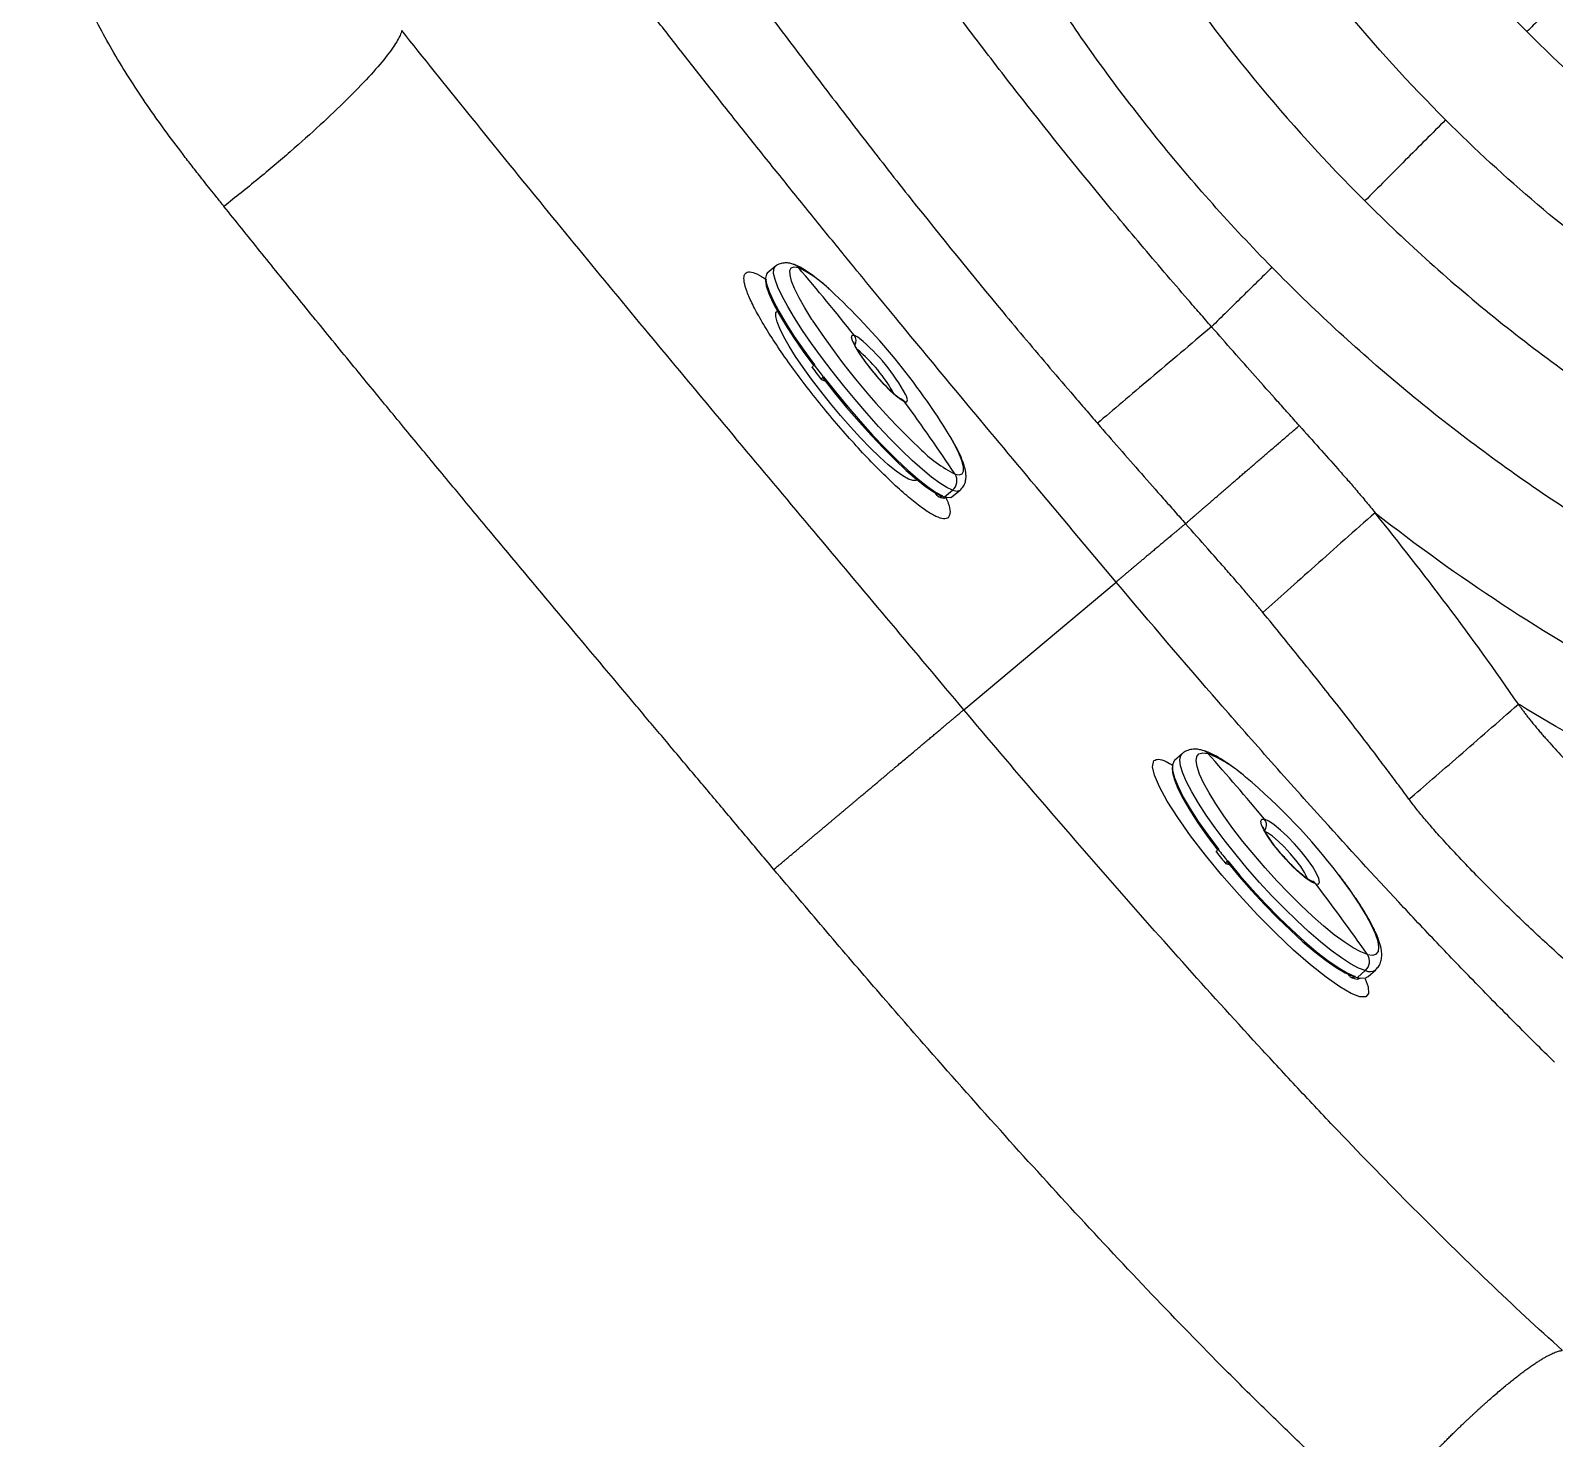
# Model space of a CAD drawing. Extents: x -50 to 28, y -10 to 124.
# Drawn here: x -27.34 to -17.74, y 25.78 to 34.64 of the extents above; entities that cross this region are included whole.
import ezdxf

# ---------------------------------------------------------------- set-up
doc = ezdxf.new("R2010")
doc.units = 0
doc.header["$MEASUREMENT"] = 0
doc.layers.add('GEOMETRY', color=2, linetype='Continuous', lineweight=25)

# ---------------------------------------------------------------- blocks, each defined once
blk = doc.blocks.new('2026 EXCURSION-ENTICE')
at = {"layer": 'GEOMETRY'}
for p, q in [((-11.1656, -45.7726), (-11.2153, -45.8137)), ((-11.1521, -46.0527), (-11.154, -46.0543)), ((-10.9188, -46.3913), (-10.9203, -46.3925)), ((-10.8511, -46.4934), (-10.874, -46.4856)), ((-10.8637, -46.4751), (-10.8643, -46.4749)), ((-10.8627, -46.4684), (-10.8612, -46.4672)), ((-10.2757, -47.1161), (-10.2736, -47.1143)), ((-10.1465, -47.2139), (-10.1587, -47.1979)), ((-10.1132, -47.216), (-10.1147, -47.2173)), ((-10.1001, -47.223), (-10.0489, -47.1807)), ((-10.0507, -47.2211), (-10.001, -47.18)), ((-10.087, -47.2268), (-10.0855, -47.2255)), ((-9.9778, -48.5631), (-9.0195, -47.759)), ((-8.603, -48.8399), (-8.6508, -48.8827)), ((-8.3749, -49.4402), (-8.3764, -49.4415)), ((-8.3175, -49.5222), (-8.3182, -49.522)), ((-8.3177, -49.5153), (-8.3163, -49.514)), ((-8.3058, -49.539), (-8.3271, -49.533)), ((-7.7869, -49.6422), (-7.7866, -49.6422)), ((-7.5471, -50.2415), (-7.5572, -50.2288)), ((-7.5143, -50.2424), (-7.5158, -50.2437)), ((-7.4985, -50.2494), (-7.4494, -50.2053)), ((-7.4829, -50.253), (-7.4815, -50.2517)), ((-7.4317, -50.2432), (-7.384, -50.2004))]:
    blk.add_line(p, q, dxfattribs=at)
at = {"layer": 'GEOMETRY', "flags": 128}
for points in [[(-10.0489, -47.1807), (-10.0853, -47.1641), (-10.1297, -47.1366), (-10.1811, -47.0987), (-10.239, -47.051), (-10.3022, -46.9942), (-10.3699, -46.9293), (-10.441, -46.8572), (-10.5143, -46.7791), (-10.5886, -46.6963), (-10.6629, -46.61), (-10.736, -46.5215), (-10.8066, -46.4324), (-10.8737, -46.3439), (-10.9363, -46.2575), (-10.9933, -46.1746), (-11.0438, -46.0965), (-11.087, -46.0243), (-11.1223, -45.9593), (-11.1491, -45.9024), (-11.167, -45.8545), (-11.1756, -45.8165), (-11.175, -45.7889), (-11.1657, -45.7727)], [(-10.9321, -46.1093), (-10.9348, -46.1052), (-10.9789, -46.0336), (-11.0153, -45.9688), (-11.0433, -45.9119), (-11.0625, -45.8639), (-11.0725, -45.8255), (-11.0732, -45.7975), (-11.0645, -45.7802), (-11.0466, -45.7741), (-11.0198, -45.7792)], [(-11.2262, -45.8455), (-11.2273, -45.8589), (-11.2218, -45.8948), (-11.206, -45.9417), (-11.1803, -45.999), (-11.145, -46.0654), (-11.1009, -46.14), (-11.0486, -46.2213), (-10.9891, -46.308), (-10.9235, -46.3984)], [(-11.2153, -45.8137), (-11.2213, -45.821), (-11.2262, -45.8454), (-11.2206, -45.8817), (-11.2047, -45.9292), (-11.1787, -45.9871), (-11.143, -46.0543), (-11.0983, -46.1298), (-11.0454, -46.2121), (-10.9852, -46.2997), (-10.9188, -46.3913)], [(-10.2761, -47.1164), (-10.2799, -47.1188), (-10.299, -47.1203), (-10.3266, -47.111), (-10.3621, -47.0909), (-10.4048, -47.0606), (-10.4538, -47.0206), (-10.5082, -46.9717), (-10.5667, -46.915), (-10.6283, -46.8515), (-10.6917, -46.7827), (-10.7555, -46.7098), (-10.8185, -46.6344), (-10.8794, -46.5581), (-10.937, -46.4822), (-10.99, -46.4085), (-11.0375, -46.3384), (-11.0784, -46.2733), (-11.1119, -46.2146), (-11.1374, -46.1634), (-11.1542, -46.1208), (-11.1622, -46.0877), (-11.161, -46.0647), (-11.1546, -46.0548)], [(-10.3505, -46.6243), (-10.3734, -46.612), (-10.4042, -46.5882), (-10.4411, -46.5543), (-10.482, -46.5123), (-10.5245, -46.4647), (-10.5661, -46.4142), (-10.6043, -46.3638), (-10.6371, -46.3163), (-10.6624, -46.2745), (-10.6789, -46.241), (-10.6854, -46.2175), (-10.6818, -46.2055), (-10.6681, -46.2057)], [(-10.6339, -46.2262), (-10.6452, -46.2181), (-10.6681, -46.2057)], [(-10.8659, -46.4743), (-10.7922, -46.5676), (-10.7157, -46.6601), (-10.6379, -46.7501), (-10.5602, -46.8362), (-10.4839, -46.9168), (-10.4104, -46.9904), (-10.3409, -47.0558), (-10.2766, -47.1118), (-10.2189, -47.1575), (-10.1685, -47.1919), (-10.1265, -47.2146)], [(-10.8612, -46.4672), (-10.7866, -46.5615), (-10.7093, -46.6551), (-10.6306, -46.7462), (-10.552, -46.8333), (-10.4747, -46.9148), (-10.4003, -46.9893), (-10.33, -47.0555), (-10.2651, -47.1121), (-10.2066, -47.1583), (-10.1557, -47.1931), (-10.1132, -47.216)], [(-10.3505, -46.6243), (-10.3368, -46.6245), (-10.3331, -46.6126), (-10.3397, -46.5891), (-10.3438, -46.5795)], [(-10.0332, -47.0795), (-10.0064, -47.0846), (-9.9885, -47.0784), (-9.9799, -47.0612), (-9.9805, -47.0331), (-9.9905, -46.9948), (-10.0097, -46.9467), (-10.0377, -46.8898), (-10.0643, -46.8418)], [(-10.0489, -47.1807), (-10.0208, -47.1862), (-10.0016, -47.1805), (-10.001, -47.18)], [(-10.0855, -47.2255), (-10.06, -47.226), (-10.0507, -47.2211)], [(-7.4494, -50.2053), (-7.4918, -50.1891), (-7.5423, -50.1624), (-7.5998, -50.1255), (-7.6635, -50.0791), (-7.7324, -50.0239), (-7.8055, -49.9608), (-7.8815, -49.8907), (-7.9593, -49.8147), (-8.0376, -49.7341), (-8.1152, -49.6501), (-8.1909, -49.5641), (-8.2635, -49.4774), (-8.3319, -49.3914), (-8.3948, -49.3074), (-8.4515, -49.2267), (-8.501, -49.1507), (-8.5424, -49.0805), (-8.5752, -49.0172), (-8.5988, -48.9619), (-8.6129, -48.9154), (-8.6171, -48.8784), (-8.6116, -48.8515), (-8.6033, -48.8402)], [(-7.4367, -50.1037), (-7.4777, -50.0879), (-7.5266, -50.0616), (-7.5826, -50.0252), (-7.6446, -49.9793), (-7.7117, -49.9247), (-7.7827, -49.8623), (-7.8564, -49.7933), (-7.9315, -49.7188), (-8.0067, -49.64), (-8.0807, -49.5583), (-8.1523, -49.4752), (-8.2203, -49.392), (-8.2834, -49.3101), (-8.3407, -49.231), (-8.3911, -49.156), (-8.4337, -49.0864), (-8.4679, -49.0234), (-8.493, -48.968), (-8.5087, -48.9213), (-8.5146, -48.884), (-8.5106, -48.8567), (-8.4969, -48.8399), (-8.4736, -48.834), (-8.4412, -48.8389)], [(-7.4496, -50.2571), (-7.4311, -50.3082), (-7.4289, -50.3492), (-7.4466, -50.3699), (-7.4834, -50.3699), (-7.5385, -50.3491), (-7.6101, -50.308), (-7.6961, -50.2477), (-7.7939, -50.1698), (-7.9007, -50.0763), (-8.0133, -49.9699), (-8.1284, -49.8535), (-8.2428, -49.7304), (-8.3531, -49.6041), (-8.4564, -49.4782), (-8.5496, -49.3563), (-8.6304, -49.242), (-8.6964, -49.1386), (-8.746, -49.049), (-8.7776, -48.976), (-8.7907, -48.9216), (-8.7803, -48.8823), (-8.7803, -48.8823)], [(-8.6649, -48.9265), (-8.6636, -48.9577), (-8.6521, -49.0034), (-8.6298, -49.0591), (-8.5973, -49.1237), (-8.5552, -49.1962), (-8.5041, -49.2753), (-8.4449, -49.3596), (-8.3788, -49.4476)], [(-8.6508, -48.8827), (-8.6536, -48.8856), (-8.6639, -48.9093), (-8.6632, -48.9446), (-8.6514, -48.9908), (-8.629, -49.0471), (-8.5961, -49.1125), (-8.5534, -49.1859), (-8.5017, -49.2659), (-8.4418, -49.3512), (-8.3749, -49.4402)], [(-7.7607, -49.66), (-7.787, -49.648), (-7.8213, -49.6248), (-7.8614, -49.5919), (-7.905, -49.5511), (-7.9497, -49.5047), (-7.9928, -49.4556), (-8.0318, -49.4065), (-8.0644, -49.3604), (-8.0887, -49.3198), (-8.1034, -49.2871), (-8.1076, -49.2643), (-8.101, -49.2527), (-8.084, -49.2529)], [(-7.8145, -49.627), (-7.8176, -49.618), (-7.8328, -49.5878), (-7.8565, -49.5508), (-7.8873, -49.5097), (-7.923, -49.4672), (-7.9611, -49.4262), (-7.9991, -49.3895), (-8.0344, -49.3596), (-8.0645, -49.3386), (-8.0875, -49.3278)], [(-7.7607, -49.66), (-7.7437, -49.6602), (-7.7371, -49.6486), (-7.7413, -49.6258), (-7.756, -49.5931), (-7.7803, -49.5525), (-7.813, -49.5063), (-7.8519, -49.4573), (-7.895, -49.4081), (-7.9397, -49.3618), (-7.9833, -49.321), (-8.0234, -49.288), (-8.0577, -49.2649), (-8.084, -49.2529)], [(-8.3202, -49.5214), (-8.2444, -49.6121), (-8.1652, -49.7021), (-8.0838, -49.7897), (-8.0019, -49.8734), (-7.9208, -49.9518), (-7.842, -50.0234), (-7.7667, -50.087), (-7.6965, -50.1415), (-7.6325, -50.1859), (-7.5758, -50.2194), (-7.5274, -50.2415)], [(-8.3163, -49.514), (-8.2396, -49.6058), (-8.1595, -49.6968), (-8.0772, -49.7855), (-7.9943, -49.8702), (-7.9123, -49.9495), (-7.8325, -50.0219), (-7.7564, -50.0863), (-7.6853, -50.1414), (-7.6206, -50.1863), (-7.5632, -50.2202), (-7.5143, -50.2424)], [(-7.4367, -50.1037), (-7.4043, -50.1086), (-7.381, -50.1026), (-7.3673, -50.0859), (-7.3633, -50.0586), (-7.3692, -50.0213), (-7.3849, -49.9745), (-7.41, -49.9192), (-7.4442, -49.8562), (-7.4868, -49.7866), (-7.5372, -49.7116), (-7.5945, -49.6325), (-7.6196, -49.5993)], [(-7.4815, -50.2517), (-7.4499, -50.2521), (-7.4317, -50.2432)]]:
    blk.add_lwpolyline(points, dxfattribs=at)
at = {"layer": 'GEOMETRY'}
for centre, radius, start, end in [((-11.0721, -45.824), 0.0689, 40.58538, 71.00045), ((-21.0944, -54.4448), 13.2888, 38.31636, 40.70037), ((-11.3579, -46.4702), 0.7693, 45.62854, 63.92542), ((-13.7472, -49.0911), 4.3154, 31.41572, 47.28859), ((-7.124, -43.6109), 4.5546, 213.26785, 226.52457), ((-10.7128, -46.24), 0.0563, 330.79443, 37.43526), ((-11.4091, -47.1582), 1.2123, 28.51271, 50.24689), ((-11.2798, -47.0528), 0.986, 29.07447, 50.1796), ((-6.7886, -43.3174), 5.1504, 216.65931, 217.71929), ((-10.3917, -46.6542), 0.0509, 35.87711, 69.93128), ((-21.2033, -54.5273), 13.4254, 33.69417, 36.06199), ((-9.6352, -46.2968), 0.8781, 224.84601, 243.04227), ((-10.0979, -47.1213), 0.077, 309.54112, 32.89545), ((-10.0392, -47.0475), 0.1858, 246.02319, 250.88045), ((-10.0606, -47.1096), 0.1201, 250.82227, 257.31947), ((-8.491, -48.8835), 0.0669, 41.80475, 74.1583), ((-18.1608, -57.5856), 13.0758, 39.58812, 41.98389), ((-8.748, -49.5966), 0.8175, 48.21881, 67.95259), ((-10.6552, -51.9091), 3.8144, 37.26878, 50.00117), ((-8.1289, -49.2884), 0.0572, 316.32417, 38.36451), ((-5.1139, -46.9106), 4.129, 217.80296, 219.1113), ((-7.8002, -49.6898), 0.0495, 37.04145, 73.16667), ((-18.3099, -57.7039), 13.2661, 34.95299, 37.32579), ((-7.5014, -50.1472), 0.078, 311.85367, 33.94137), ((-7.4345, -50.0244), 0.2339, 249.68131, 254.11795), ((-7.4539, -50.0927), 0.1629, 254.0823, 259.73146), ((-7.4208, -50.1474), 0.0645, 243.71728, 304.79434)]:
    blk.add_arc(centre, radius, start, end, dxfattribs=at)
for points, knots in [([(-8.0371, -45.7778), (-8.2925, -45.5179), (-8.5351, -45.2455), (-8.993, -44.6785), (-9.2082, -44.3839), (-9.6089, -43.7752), (-9.7945, -43.4611), (-10.1344, -42.8164), (-10.2887, -42.4859), (-10.5645, -41.8113), (-10.6861, -41.4673), (-10.8953, -40.7692), (-10.9829, -40.4151), (-11.1235, -39.7), (-11.1764, -39.3391), (-11.247, -38.6137), (-11.2647, -38.2493), (-11.2647, -37.8849)], [0, 0, 0, 0, 0.125, 0.125, 0.25, 0.25, 0.375, 0.375, 0.5, 0.5, 0.625, 0.625, 0.75, 0.75, 0.875, 0.875, 1, 1, 1, 1]), ([(-10.5551, -37.8849), (-10.5551, -38.231), (-10.5381, -38.5771), (-10.4701, -39.2658), (-10.4192, -39.6086), (-10.2839, -40.2873), (-10.1996, -40.6234), (-9.9983, -41.2856), (-9.8813, -41.6118), (-9.616, -42.251), (-9.4676, -42.5641), (-9.1408, -43.1742), (-8.9624, -43.4712), (-8.5772, -44.0462), (-8.3705, -44.3243), (-7.9307, -44.8587), (-7.6977, -45.1152), (-7.4526, -45.3595)], [0, 0, 0, 0, 0.125, 0.125, 0.25, 0.25, 0.375, 0.375, 0.5, 0.5, 0.625, 0.625, 0.75, 0.75, 0.875, 0.875, 1, 1, 1, 1]), ([(-6.9438, -44.8491), (-7.1721, -44.6215), (-7.3892, -44.3826), (-7.799, -43.8846), (-7.9916, -43.6256), (-8.5299, -42.8219), (-8.8358, -42.2507), (-9.3303, -41.0595), (-9.5187, -40.4395), (-9.7078, -39.4909), (-9.7552, -39.1716), (-9.8186, -38.5298), (-9.8344, -38.2074), (-9.8344, -37.8849)], [0, 0, 0, 0, 0.125, 0.125, 0.25, 0.25, 0.5, 0.5, 0.75, 0.75, 0.875, 0.875, 1, 1, 1, 1]), ([(-9.0795, -37.8849), (-9.0795, -38.4779), (-9.0212, -39.0708), (-8.7904, -40.2339), (-8.6178, -40.8041), (-8.165, -41.9001), (-7.8848, -42.4258), (-7.2273, -43.4126), (-6.85, -43.8737), (-6.4315, -44.2937)], [0, 0, 0, 0, 0.25, 0.25, 0.5, 0.5, 0.75, 0.75, 1, 1, 1, 1]), ([(-14.6371, -45.3938), (-14.6522, -45.3749), (-14.6811, -45.3389), (-14.7222, -45.2874), (-14.7691, -45.2284), (-14.8216, -45.1617), (-14.9397, -45.0093), (-15.1078, -44.782), (-15.3095, -44.4716), (-15.481, -44.1575), (-15.5974, -43.8931), (-15.675, -43.6801), (-15.7246, -43.5234), (-15.768, -43.3627), (-15.7979, -43.2307), (-15.819, -43.1219), (-15.8326, -43.0439), (-15.8451, -42.9633), (-15.852, -42.9102), (-15.8557, -42.8819)], [0, 0, 0, 0, 0.025159, 0.047989, 0.068515, 0.103637, 0.136351, 0.269438, 0.39874, 0.524335, 0.646553, 0.704962, 0.766072, 0.822393, 0.883628, 0.911723, 0.941921, 0.969124, 1, 1, 1, 1]), ([(-8.4178, -46.1518), (-8.4427, -46.1234), (-8.4675, -46.095), (-8.5172, -46.0379), (-8.5421, -46.0092), (-8.6166, -45.9233), (-8.666, -45.8658), (-8.8138, -45.693), (-8.9116, -45.5772), (-9.2026, -45.2278), (-9.3931, -44.9924), (-9.6738, -44.6359), (-9.7664, -44.5164), (-9.9503, -44.2766), (-10.0414, -44.1562), (-10.2229, -43.9148), (-10.3132, -43.7938), (-10.4499, -43.6128), (-10.4956, -43.5526), (-10.5654, -43.4627), (-10.5888, -43.4328), (-10.6243, -43.3882), (-10.6363, -43.3734), (-10.6543, -43.3512), (-10.6604, -43.3438), (-10.6695, -43.3328), (-10.6725, -43.3291), (-10.6789, -43.3215), (-10.6821, -43.3177), (-10.6851, -43.314)], [0, 0, 0, 0, 0.03125, 0.03125, 0.0625, 0.0625, 0.125, 0.125, 0.25, 0.25, 0.5, 0.5, 0.625, 0.625, 0.75, 0.75, 0.875, 0.875, 0.9375, 0.9375, 0.96875, 0.96875, 0.984375, 0.984375, 0.992187, 0.992187, 0.996094, 0.996094, 1, 1, 1, 1]), ([(-9.0195, -47.759), (-9.1974, -47.5471), (-9.5301, -47.1505), (-9.9934, -46.5957), (-10.3862, -46.1216), (-10.6924, -45.7486), (-10.9344, -45.4513), (-11.134, -45.2042), (-11.3291, -44.9609), (-11.5194, -44.7214), (-11.7051, -44.4857), (-11.8861, -44.2537), (-12.0624, -44.0254), (-12.2341, -43.8009), (-12.3463, -43.652), (-12.4019, -43.5783)], [0, 0, 0, 0, 0.154332, 0.28873, 0.403206, 0.497771, 0.557927, 0.616991, 0.674965, 0.73185, 0.787648, 0.842361, 0.895989, 0.948535, 1, 1, 1, 1]), ([(-5.7935, -43.658), (-5.82, -43.6845), (-5.8465, -43.7109), (-5.8995, -43.7637), (-5.926, -43.7901), (-5.979, -43.8429), (-6.0056, -43.8693), (-6.0587, -43.9223), (-6.0852, -43.9487), (-6.1384, -44.0017), (-6.165, -44.0282), (-6.2183, -44.0813), (-6.2449, -44.1078), (-6.2982, -44.1609), (-6.3248, -44.1874), (-6.3781, -44.2405), (-6.4048, -44.2671), (-6.4315, -44.2937)], [0, 0, 0, 0, 0.125, 0.125, 0.25, 0.25, 0.375, 0.375, 0.5, 0.5, 0.625, 0.625, 0.75, 0.75, 0.875, 0.875, 1, 1, 1, 1]), ([(-11.4405, -43.883), (-11.4374, -43.8867), (-11.4343, -43.8906), (-11.4279, -43.8984), (-11.4249, -43.9021), (-11.4158, -43.9134), (-11.4098, -43.9209), (-11.3917, -43.9434), (-11.3797, -43.9585), (-11.3439, -44.004), (-11.3202, -44.0344), (-11.2495, -44.126), (-11.2027, -44.1874), (-11.0627, -44.3719), (-10.9697, -44.495), (-10.7831, -44.7403), (-10.6894, -44.8625), (-10.501, -45.1056), (-10.4062, -45.2265), (-10.1199, -45.5871), (-9.9266, -45.8248), (-9.6329, -46.1778), (-9.5344, -46.2949), (-9.3857, -46.4698), (-9.336, -46.5279), (-9.2612, -46.615), (-9.2362, -46.644), (-9.1863, -46.7019), (-9.1614, -46.7307), (-9.1364, -46.7594)], [0, 0, 0, 0, 0.003906, 0.003906, 0.007813, 0.007813, 0.015625, 0.015625, 0.03125, 0.03125, 0.0625, 0.0625, 0.125, 0.125, 0.25, 0.25, 0.375, 0.375, 0.5, 0.5, 0.75, 0.75, 0.875, 0.875, 0.9375, 0.9375, 0.96875, 0.96875, 1, 1, 1, 1]), ([(-13.5174, -44.2865), (-13.5216, -44.3053), (-13.5323, -44.3292), (-13.5666, -44.3862), (-13.5902, -44.4193), (-13.6494, -44.4937), (-13.685, -44.535), (-13.7671, -44.6243), (-13.8136, -44.6723), (-13.9158, -44.7734), (-13.9716, -44.8265), (-14.0906, -44.9361), (-14.1538, -44.9926), (-14.2854, -45.107), (-14.3539, -45.1649), (-14.4939, -45.2802), (-14.5653, -45.3376), (-14.6371, -45.3938)], [0, 0, 0, 0, 0.125, 0.125, 0.25, 0.25, 0.375, 0.375, 0.5, 0.5, 0.625, 0.625, 0.75, 0.75, 0.875, 0.875, 1, 1, 1, 1]), ([(-9.9778, -48.5631), (-10.2831, -48.1993), (-10.5886, -47.8365), (-11.1958, -47.1138), (-11.4975, -46.754), (-12.0927, -46.0386), (-12.3863, -45.6832), (-12.9615, -44.979), (-13.2432, -44.6303), (-13.5174, -44.2865)], [0, 0, 0, 0, 0.25, 0.25, 0.5, 0.5, 0.75, 0.75, 1, 1, 1, 1]), ([(-6.4315, -44.2937), (-6.0131, -44.7136), (-5.5535, -45.0924), (-4.5692, -45.7533), (-4.0446, -46.0354), (-2.9506, -46.4921), (-2.3811, -46.6667), (-1.2191, -46.9017), (-0.6265, -46.9622), (-0.0338, -46.9644)], [0, 0, 0, 0, 0.25, 0.25, 0.5, 0.5, 0.75, 0.75, 1, 1, 1, 1]), ([(-6.9438, -44.8491), (-6.9861, -44.8917), (-7.0284, -44.9341), (-7.1131, -45.0189), (-7.1554, -45.0614), (-7.2403, -45.1465), (-7.2827, -45.1891), (-7.3676, -45.2743), (-7.4101, -45.3168), (-7.4526, -45.3595)], [0, 0, 0, 0, 0.25, 0.25, 0.5, 0.5, 0.75, 0.75, 1, 1, 1, 1]), ([(-4.4045, -46.6779), (-4.8728, -46.4434), (-5.3223, -46.1713), (-6.1723, -45.5591), (-6.5728, -45.219), (-6.9438, -44.8491)], [0, 0, 0, 0, 0.5, 0.5, 1, 1, 1, 1]), ([(-11.1742, -49.5685), (-11.2065, -49.5301), (-11.2705, -49.4538), (-11.3658, -49.3404), (-11.4594, -49.2289), (-11.5515, -49.1194), (-11.642, -49.0119), (-11.7309, -48.9063), (-11.8181, -48.8027), (-11.9036, -48.7011), (-11.9874, -48.6015), (-12.1958, -48.3537), (-12.5193, -47.9686), (-12.8897, -47.5259), (-13.1798, -47.1773), (-13.3983, -46.9138), (-13.6106, -46.6566), (-13.7905, -46.4377), (-13.9396, -46.2556), (-14.0596, -46.1084), (-14.1781, -45.9627), (-14.2952, -45.8184), (-14.4106, -45.6755), (-14.5245, -45.5342), (-14.5997, -45.4404), (-14.6371, -45.3938)], [0, 0, 0, 0, 0.027699, 0.054946, 0.081735, 0.108061, 0.13392, 0.159306, 0.184217, 0.208649, 0.232599, 0.256066, 0.38738, 0.510273, 0.574901, 0.637998, 0.699517, 0.759423, 0.794854, 0.829945, 0.864687, 0.89907, 0.933088, 0.966733, 1, 1, 1, 1]), ([(-7.4526, -45.3595), (-7.1861, -45.6252), (-6.9054, -45.8767), (-6.3187, -46.3482), (-6.0127, -46.5682), (-5.379, -46.9744), (-5.0513, -47.1605), (-4.3778, -47.4967), (-4.0321, -47.6468), (-3.6794, -47.778)], [0, 0, 0, 0, 0.25, 0.25, 0.5, 0.5, 0.75, 0.75, 1, 1, 1, 1]), ([(-11.0497, -45.7589), (-11.0576, -45.7565), (-11.0746, -45.7513), (-11.1029, -45.7483), (-11.1341, -45.754), (-11.1573, -45.7636), (-11.1651, -45.7726), (-11.1657, -45.7734)], [0, 0, 0, 0, 0.234321, 0.505151, 0.746705, 0.977942, 1, 1, 1, 1]), ([(-10.8258, -45.9141), (-10.8291, -45.911), (-10.8525, -45.8895), (-10.8924, -45.8566), (-10.9448, -45.8163), (-10.9936, -45.7844), (-11.0272, -45.767), (-11.0464, -45.7601), (-11.0497, -45.7589)], [0, 0, 0, 0, 0.036416, 0.256261, 0.478879, 0.706641, 0.949129, 1, 1, 1, 1]), ([(-8.0371, -45.7778), (-8.0689, -45.809), (-8.1005, -45.8401), (-8.1639, -45.9024), (-8.1956, -45.9335), (-8.259, -45.9958), (-8.2908, -46.027), (-8.3543, -46.0894), (-8.386, -46.1206), (-8.4178, -46.1518)], [0, 0, 0, 0, 0.25, 0.25, 0.5, 0.5, 0.75, 0.75, 1, 1, 1, 1]), ([(-0.0705, -49.1494), (-0.4404, -49.1471), (-0.8102, -49.1265), (-1.5461, -49.0492), (-1.9121, -48.9923), (-2.6368, -48.8429), (-2.9954, -48.7504), (-3.7019, -48.5304), (-4.0497, -48.403), (-4.731, -48.1147), (-5.0646, -47.9537), (-5.7144, -47.5997), (-6.0305, -47.4067), (-6.6422, -46.9905), (-6.9379, -46.7673), (-7.5057, -46.293), (-7.7779, -46.0418), (-8.0371, -45.7778)], [0, 0, 0, 0, 0.125, 0.125, 0.25, 0.25, 0.375, 0.375, 0.5, 0.5, 0.625, 0.625, 0.75, 0.75, 0.875, 0.875, 1, 1, 1, 1]), ([(-10.0764, -47.3548), (-10.0851, -47.3584), (-10.1027, -47.3657), (-10.151, -47.3489), (-10.2145, -47.3117), (-10.2922, -47.2539), (-10.3822, -47.1769), (-10.4814, -47.0834), (-10.5874, -46.9754), (-10.6968, -46.8566), (-10.8067, -46.7298), (-10.914, -46.5989), (-11.0153, -46.4676), (-11.1082, -46.3394), (-11.1896, -46.2182), (-11.2577, -46.1072), (-11.3101, -46.01), (-11.346, -45.9289), (-11.3636, -45.8667), (-11.3633, -45.8248), (-11.3445, -45.8046), (-11.3075, -45.8074), (-11.2658, -45.8247), (-11.2319, -45.8481), (-11.2214, -45.8554)], [0, 0, 0, 0, 0.0466147, 0.0932295, 0.1398442, 0.1864589, 0.233074, 0.2796891, 0.3263045, 0.37292, 0.4195351, 0.4661501, 0.5127643, 0.5593784, 0.6059926, 0.6526068, 0.6992222, 0.7458375, 0.7924533, 0.839069, 0.8856834, 0.9322979, 0.9789114, 1, 1, 1, 1]), ([(-8.4178, -46.1518), (-8.4831, -46.2069), (-8.5487, -46.2622), (-8.6779, -46.3713), (-8.7415, -46.425), (-8.8643, -46.5289), (-8.9236, -46.579), (-9.0355, -46.6738), (-9.0881, -46.7184), (-9.1364, -46.7594)], [0, 0, 0, 0, 0.25, 0.25, 0.5, 0.5, 0.75, 0.75, 1, 1, 1, 1]), ([(-7.8653, -46.7742), (-7.8764, -46.7618), (-7.888, -46.7488), (-7.9111, -46.7229), (-7.9227, -46.71), (-7.9574, -46.6711), (-7.9805, -46.6452), (-8.0499, -46.5675), (-8.0961, -46.5157), (-8.2344, -46.3602), (-8.3264, -46.2562), (-8.4178, -46.1518)], [0, 0, 0, 0, 0.0625, 0.0625, 0.125, 0.125, 0.25, 0.25, 0.5, 0.5, 1, 1, 1, 1]), ([(-10.5484, -46.4344), (-10.5541, -46.4274), (-10.5718, -46.406), (-10.5989, -46.3699), (-10.6276, -46.3292), (-10.6501, -46.2933), (-10.6644, -46.2671), (-10.6711, -46.2505), (-10.6716, -46.2484), (-10.6718, -46.2474)], [0, 0, 0, 0, 0.084343, 0.258456, 0.431584, 0.602466, 0.768683, 0.899168, 1, 1, 1, 1]), ([(-10.9329, -46.4084), (-10.9223, -46.4226), (-10.9032, -46.4482), (-10.8833, -46.4741), (-10.8744, -46.4856)], [0, 0, 0, 0, 0.554466, 1, 1, 1, 1]), ([(-10.9316, -46.4097), (-10.9322, -46.4091), (-10.9334, -46.4081), (-10.9315, -46.4039), (-10.9271, -46.3984), (-10.9226, -46.3945), (-10.9203, -46.3925)], [0, 0, 0, 0, 0.249256, 0.500324, 0.751367, 1, 1, 1, 1]), ([(-10.3755, -46.6059), (-10.3757, -46.6058), (-10.3761, -46.6056), (-10.3862, -46.5998), (-10.4033, -46.5868), (-10.4283, -46.5651), (-10.4593, -46.5351), (-10.494, -46.4983), (-10.5246, -46.4638), (-10.5423, -46.4419), (-10.5484, -46.4344)], [0, 0, 0, 0, 0.063187, 0.166943, 0.293418, 0.437766, 0.592678, 0.752907, 0.915622, 1, 1, 1, 1]), ([(-10.8627, -46.4684), (-10.865, -46.4704), (-10.8696, -46.4744), (-10.8739, -46.4798), (-10.876, -46.4841), (-10.8747, -46.4851), (-10.874, -46.4856)], [0, 0, 0, 0, 0.250601, 0.500256, 0.749146, 1, 1, 1, 1]), ([(-10.8659, -46.4743), (-10.8662, -46.4742), (-10.8666, -46.4738), (-10.8661, -46.4725), (-10.8648, -46.4706), (-10.8634, -46.4691), (-10.8627, -46.4684)], [0, 0, 0, 0, 0.2499983, 0.4999979, 0.7499986, 1, 1, 1, 1]), ([(-9.1364, -46.7594), (-9.0446, -46.8654), (-8.9523, -46.971), (-8.8133, -47.129), (-8.767, -47.1816), (-8.6973, -47.2606), (-8.6741, -47.2869), (-8.6393, -47.3263), (-8.6276, -47.3395), (-8.6044, -47.3658), (-8.5928, -47.3789), (-8.5817, -47.3916)], [0, 0, 0, 0, 0.5, 0.5, 0.75, 0.75, 0.875, 0.875, 0.9375, 0.9375, 1, 1, 1, 1]), ([(-8.5817, -47.3916), (-8.5777, -47.3881), (-8.5696, -47.3811), (-8.5571, -47.3702), (-8.5441, -47.359), (-8.5307, -47.3473), (-8.5168, -47.3352), (-8.5024, -47.3228), (-8.4876, -47.3099), (-8.4722, -47.2966), (-8.4563, -47.2829), (-8.44, -47.2687), (-8.4231, -47.2541), (-8.4057, -47.239), (-8.3878, -47.2236), (-8.3694, -47.2076), (-8.3504, -47.1912), (-8.3309, -47.1744), (-8.3109, -47.1571), (-8.2903, -47.1394), (-8.2692, -47.1212), (-8.2476, -47.1026), (-8.2255, -47.0835), (-8.2029, -47.064), (-8.1797, -47.0441), (-8.156, -47.0237), (-8.1319, -47.0029), (-8.1072, -46.9817), (-8.082, -46.9601), (-8.0564, -46.9381), (-8.0303, -46.9157), (-8.0038, -46.893), (-7.9769, -46.8698), (-7.9495, -46.8464), (-7.9218, -46.8226), (-7.8936, -46.7985), (-7.8748, -46.7824), (-7.8653, -46.7742)], [0, 0, 0, 0, 0.020575, 0.041621, 0.063137, 0.085123, 0.10758, 0.130507, 0.153905, 0.177772, 0.202111, 0.226919, 0.252198, 0.277947, 0.304167, 0.330857, 0.358017, 0.385648, 0.413749, 0.442321, 0.471363, 0.500875, 0.530857, 0.56131, 0.592234, 0.623627, 0.655491, 0.687826, 0.72063, 0.753905, 0.78765, 0.821866, 0.856552, 0.891709, 0.927335, 0.963432, 1, 1, 1, 1]), ([(-7.8653, -46.7742), (-7.8232, -46.8213), (-7.7424, -46.9116), (-7.6409, -47.0257), (-7.5624, -47.1151), (-7.5125, -47.1728), (-7.4737, -47.2184), (-7.4445, -47.2532), (-7.416, -47.2877), (-7.3973, -47.3109), (-7.3879, -47.3225)], [0, 0, 0, 0, 0.26035, 0.50031, 0.629897, 0.751051, 0.815409, 0.876922, 0.938442, 1, 1, 1, 1]), ([(-10.0013, -47.1797), (-9.9935, -47.172), (-9.9776, -47.1564), (-9.9666, -47.1267), (-9.9629, -47.097), (-9.9656, -47.0637), (-9.9753, -47.0239), (-9.9943, -46.9737), (-10.0211, -46.9165), (-10.0456, -46.8727), (-10.0573, -46.852)], [0, 0, 0, 0, 0.082689, 0.168016, 0.258548, 0.367268, 0.512433, 0.674901, 0.845947, 1, 1, 1, 1]), ([(-10.1465, -47.2139), (-10.1444, -47.2161), (-10.1402, -47.2204), (-10.1315, -47.223), (-10.1224, -47.2223), (-10.1173, -47.2189), (-10.1147, -47.2173)], [0, 0, 0, 0, 0.248199, 0.499736, 0.751061, 1, 1, 1, 1]), ([(-10.1383, -47.2205), (-10.1321, -47.2232), (-10.1207, -47.2279), (-10.1103, -47.2305), (-10.1056, -47.2317)], [0, 0, 0, 0, 0.553766, 1, 1, 1, 1]), ([(-10.1132, -47.216), (-10.1143, -47.2167), (-10.1164, -47.2181), (-10.1202, -47.2184), (-10.1232, -47.2175), (-10.1252, -47.2161), (-10.1261, -47.2151), (-10.1265, -47.2146)], [0, 0, 0, 0, 0.249493, 0.499279, 0.749084, 0.87316, 1, 1, 1, 1]), ([(-10.087, -47.2268), (-10.0895, -47.2284), (-10.0946, -47.2317), (-10.1017, -47.2328), (-10.1052, -47.2315), (-10.106, -47.2313)], [0, 0, 0, 0, 0.442455, 0.883242, 1, 1, 1, 1]), ([(-10.0896, -47.2288), (-10.0848, -47.2403), (-10.0693, -47.277), (-10.0603, -47.3249), (-10.0706, -47.3441), (-10.0764, -47.3548)], [0, 0, 0, 0, 0.168765, 0.538584, 1, 1, 1, 1]), ([(-8.5817, -47.3916), (-8.5862, -47.3954), (-8.5954, -47.4031), (-8.6088, -47.4144), (-8.6221, -47.4255), (-8.6352, -47.4365), (-8.6481, -47.4473), (-8.6608, -47.458), (-8.6733, -47.4685), (-8.6856, -47.4788), (-8.6977, -47.4889), (-8.7096, -47.4989), (-8.7212, -47.5087), (-8.7327, -47.5183), (-8.744, -47.5278), (-8.755, -47.5371), (-8.7659, -47.5462), (-8.7765, -47.5551), (-8.7869, -47.5638), (-8.7971, -47.5724), (-8.8071, -47.5808), (-8.8169, -47.589), (-8.8265, -47.597), (-8.8359, -47.6049), (-8.845, -47.6126), (-8.8539, -47.6201), (-8.8627, -47.6274), (-8.8712, -47.6345), (-8.8794, -47.6415), (-8.8875, -47.6482), (-8.8954, -47.6548), (-8.903, -47.6612), (-8.9104, -47.6675), (-8.9176, -47.6735), (-8.9246, -47.6794), (-8.9314, -47.685), (-8.938, -47.6906), (-8.9443, -47.6959), (-8.9504, -47.701), (-8.9563, -47.706), (-8.962, -47.7108), (-8.9675, -47.7154), (-8.9728, -47.7198), (-8.9779, -47.724), (-8.9827, -47.7281), (-8.9873, -47.732), (-8.9918, -47.7357), (-8.996, -47.7392), (-9, -47.7426), (-9.0038, -47.7458), (-9.0073, -47.7488), (-9.0107, -47.7516), (-9.0139, -47.7543), (-9.0168, -47.7567), (-9.0187, -47.7583), (-9.0196, -47.759)], [0, 0, 0, 0, 0.019866, 0.039694, 0.059484, 0.079235, 0.098948, 0.118622, 0.138258, 0.157855, 0.177415, 0.196935, 0.216417, 0.235861, 0.255266, 0.274633, 0.293962, 0.313252, 0.332503, 0.351716, 0.370891, 0.390028, 0.409125, 0.428185, 0.447206, 0.466189, 0.485133, 0.504039, 0.522907, 0.541736, 0.560527, 0.579279, 0.597994, 0.61667, 0.635307, 0.653906, 0.672467, 0.69099, 0.709474, 0.72792, 0.746327, 0.764697, 0.783028, 0.80132, 0.819574, 0.83779, 0.855967, 0.874106, 0.892207, 0.910269, 0.928292, 0.946277, 0.964223, 0.982131, 1, 1, 1, 1]), ([(-8.0946, -47.9509), (-8.1015, -47.9425), (-8.1158, -47.9251), (-8.138, -47.8985), (-8.1617, -47.8705), (-8.1868, -47.841), (-8.223, -47.7989), (-8.2725, -47.7418), (-8.349, -47.6546), (-8.4529, -47.537), (-8.5352, -47.4441), (-8.5817, -47.3916)], [0, 0, 0, 0, 0.044082, 0.090851, 0.140311, 0.192464, 0.247311, 0.365092, 0.498012, 0.716413, 1, 1, 1, 1]), ([(-7.3879, -47.3225), (-7.4518, -47.379), (-7.5161, -47.4357), (-7.6427, -47.5479), (-7.7051, -47.6033), (-7.8259, -47.7106), (-7.8842, -47.7626), (-7.9945, -47.8612), (-8.0466, -47.9078), (-8.0945, -47.9509)], [0, 0, 0, 0, 0.25, 0.25, 0.5, 0.5, 0.75, 0.75, 1, 1, 1, 1]), ([(-6.4858, -48.5274), (-6.6318, -48.3144), (-6.7812, -48.1081), (-7.0834, -47.7073), (-7.2359, -47.5128), (-7.3879, -47.3225)], [0, 0, 0, 0, 0.5, 0.5, 1, 1, 1, 1]), ([(-7.3879, -47.3225), (-6.8704, -47.7276), (-6.3196, -48.09), (-5.1661, -48.7197), (-4.5633, -48.987), (-3.3222, -49.4194), (-2.6839, -49.5844), (-1.3887, -49.8077), (-0.7319, -49.8659), (-0.0748, -49.87)], [0, 0, 0, 0, 0.25, 0.25, 0.5, 0.5, 0.75, 0.75, 1, 1, 1, 1]), ([(-7.7115, -49.2602), (-7.8221, -49.1379), (-7.9324, -49.0146), (-8.1524, -48.7665), (-8.262, -48.6417), (-8.5895, -48.2656), (-8.8055, -48.0131), (-9.0195, -47.759)], [0, 0, 0, 0, 0.25, 0.25, 0.5, 0.5, 1, 1, 1, 1]), ([(-7.1745, -49.1258), (-7.1866, -49.1093), (-7.2111, -49.0761), (-7.248, -49.0264), (-7.2854, -48.9763), (-7.3233, -48.926), (-7.3615, -48.8754), (-7.4243, -48.7927), (-7.5134, -48.6769), (-7.6277, -48.5306), (-7.7442, -48.3836), (-7.8593, -48.24), (-7.9767, -48.0951), (-8.0546, -47.9997), (-8.0946, -47.9509)], [0, 0, 0, 0, 0.041373, 0.083041, 0.125008, 0.167276, 0.209849, 0.25273, 0.376175, 0.503734, 0.62569, 0.7529, 0.873352, 1, 1, 1, 1]), ([(-11.1742, -49.5685), (-11.1678, -49.5632), (-11.1552, -49.5525), (-11.1362, -49.5366), (-11.1174, -49.5207), (-11.0987, -49.5051), (-11.0802, -49.4895), (-11.0619, -49.4741), (-11.0438, -49.4589), (-11.0258, -49.4438), (-11.008, -49.4288), (-10.9904, -49.414), (-10.973, -49.3994), (-10.9558, -49.385), (-10.9388, -49.3707), (-10.922, -49.3565), (-10.9054, -49.3426), (-10.889, -49.3288), (-10.8728, -49.3152), (-10.8568, -49.3017), (-10.841, -49.2885), (-10.8254, -49.2754), (-10.8101, -49.2625), (-10.7949, -49.2497), (-10.78, -49.2372), (-10.7653, -49.2248), (-10.7508, -49.2126), (-10.7365, -49.2007), (-10.7225, -49.1888), (-10.7086, -49.1772), (-10.695, -49.1658), (-10.6816, -49.1545), (-10.6684, -49.1434), (-10.6555, -49.1325), (-10.6427, -49.1218), (-10.6302, -49.1113), (-10.6179, -49.101), (-10.6058, -49.0908), (-10.5939, -49.0808), (-10.5823, -49.071), (-10.5708, -49.0614), (-10.5596, -49.052), (-10.5486, -49.0427), (-10.5378, -49.0336), (-10.5272, -49.0247), (-10.5168, -49.016), (-10.5066, -49.0074), (-10.4966, -48.999), (-10.4868, -48.9908), (-10.4772, -48.9827), (-10.4678, -48.9748), (-10.4587, -48.9671), (-10.4497, -48.9596), (-10.4409, -48.9522), (-10.4323, -48.9449), (-10.4238, -48.9379), (-10.4156, -48.9309), (-10.4076, -48.9242), (-10.3997, -48.9176), (-10.3841, -48.9044), (-10.361, -48.885), (-10.3311, -48.8599), (-10.3023, -48.8357), (-10.2746, -48.8124), (-10.248, -48.7901), (-10.2226, -48.7688), (-10.1984, -48.7484), (-10.1753, -48.729), (-10.1533, -48.7106), (-10.1326, -48.6931), (-10.1131, -48.6767), (-10.0948, -48.6613), (-10.0777, -48.647), (-10.0617, -48.6336), (-10.047, -48.6212), (-10.0335, -48.6099), (-10.0213, -48.5996), (-10.0102, -48.5903), (-10.0003, -48.5819), (-9.9916, -48.5746), (-9.9839, -48.5682), (-9.9798, -48.5648), (-9.9778, -48.5631)], [0, 0, 0, 0, 0.011408, 0.022719, 0.033931, 0.045046, 0.056063, 0.066982, 0.077803, 0.088527, 0.099153, 0.109681, 0.120111, 0.130443, 0.140678, 0.150815, 0.160854, 0.170795, 0.180638, 0.190384, 0.200031, 0.209581, 0.219034, 0.228388, 0.237645, 0.246803, 0.255864, 0.264828, 0.273693, 0.28246, 0.29113, 0.299702, 0.308176, 0.316553, 0.324831, 0.333012, 0.341095, 0.34908, 0.356967, 0.364757, 0.372449, 0.380043, 0.387539, 0.394937, 0.402238, 0.40944, 0.416545, 0.423552, 0.430462, 0.437273, 0.443987, 0.450603, 0.457121, 0.463542, 0.469864, 0.476089, 0.482216, 0.488245, 0.494176, 0.50001, 0.523939, 0.547753, 0.571453, 0.595038, 0.618509, 0.641865, 0.665107, 0.688235, 0.711248, 0.734146, 0.75693, 0.7796, 0.802155, 0.824596, 0.846922, 0.869134, 0.891231, 0.913214, 0.935082, 0.956836, 0.978475, 1, 1, 1, 1]), ([(-6.2079, -52.5962), (-6.364, -52.4568), (-6.52, -52.3123), (-6.8329, -52.0137), (-6.9897, -51.8597), (-7.3047, -51.5429), (-7.463, -51.38), (-7.7006, -51.1308), (-7.7798, -51.0469), (-7.9381, -50.8779), (-8.0171, -50.7928), (-8.2541, -50.5357), (-8.4118, -50.362), (-8.727, -50.0106), (-8.8845, -49.8328), (-9.1988, -49.4741), (-9.3557, -49.2931), (-9.6678, -48.9294), (-9.8232, -48.7466), (-9.9778, -48.5631)], [0, 0, 0, 0, 0.125, 0.125, 0.25, 0.25, 0.375, 0.375, 0.4375, 0.4375, 0.5, 0.5, 0.625, 0.625, 0.75, 0.75, 0.875, 0.875, 1, 1, 1, 1]), ([(-7.1745, -49.1258), (-7.1287, -49.0868), (-7.0788, -49.044), (-6.9725, -48.9525), (-6.9161, -48.9037), (-6.7988, -48.8017), (-6.7378, -48.7485), (-6.6132, -48.6395), (-6.5496, -48.5836), (-6.4858, -48.5274)], [0, 0, 0, 0, 0.25, 0.25, 0.5, 0.5, 0.75, 0.75, 1, 1, 1, 1]), ([(-6.4858, -48.5274), (-6.4817, -48.5332), (-6.4734, -48.5453), (-6.4602, -48.5635), (-6.4461, -48.5825), (-6.4311, -48.6021), (-6.4151, -48.6225), (-6.3982, -48.6436), (-6.3804, -48.6653), (-6.3616, -48.6878), (-6.3419, -48.7109), (-6.3211, -48.7347), (-6.2769, -48.7846), (-6.203, -48.8645), (-6.1034, -48.9663), (-5.9961, -49.0714), (-5.8991, -49.1632), (-5.7884, -49.2647), (-5.6754, -49.3659), (-5.5561, -49.4698), (-5.4432, -49.5664), (-5.3365, -49.6565), (-5.2228, -49.7515), (-5.1133, -49.8427), (-5.0183, -49.9222), (-4.9436, -49.9855), (-4.8862, -50.0348), (-4.833, -50.0812), (-4.7992, -50.1115), (-4.7829, -50.1262)], [0, 0, 0, 0, 0.009143, 0.01876, 0.028854, 0.039427, 0.050481, 0.062018, 0.07404, 0.086549, 0.099545, 0.113031, 0.127008, 0.184926, 0.252503, 0.309582, 0.377403, 0.423654, 0.502024, 0.571777, 0.626436, 0.692448, 0.750698, 0.816361, 0.875028, 0.909487, 0.941804, 0.971975, 1, 1, 1, 1]), ([(-8.4728, -48.8192), (-8.4812, -48.8171), (-8.5013, -48.8121), (-8.5326, -48.8101), (-8.5666, -48.8172), (-8.592, -48.8284), (-8.6012, -48.8393), (-8.603, -48.8414)], [0, 0, 0, 0, 0.2044426, 0.4817734, 0.7210849, 0.9467195, 1, 1, 1, 1]), ([(-8.2167, -48.9747), (-8.2355, -48.9599), (-8.2757, -48.9281), (-8.3326, -48.8885), (-8.3883, -48.8545), (-8.4342, -48.8317), (-8.4618, -48.8227), (-8.4728, -48.8192)], [0, 0, 0, 0, 0.189219, 0.405034, 0.624357, 0.850075, 1, 1, 1, 1]), ([(-8.7803, -48.8823), (-8.7717, -48.8785), (-8.7544, -48.8709), (-8.7123, -48.8827), (-8.6746, -48.9048), (-8.659, -48.9139)], [0, 0, 0, 0, 0.370178, 0.740357, 1, 1, 1, 1]), ([(-5.4011, -50.8346), (-5.4104, -50.8262), (-5.4296, -50.809), (-5.4593, -50.7826), (-5.4908, -50.7549), (-5.524, -50.7258), (-5.559, -50.6953), (-5.5957, -50.6634), (-5.6559, -50.6114), (-5.7472, -50.5326), (-5.8423, -50.4502), (-5.9246, -50.3783), (-6.0027, -50.3098), (-6.1414, -50.1867), (-6.2964, -50.0456), (-6.4475, -49.9037), (-6.5605, -49.795), (-6.669, -49.6879), (-6.7788, -49.5765), (-6.8831, -49.467), (-6.9633, -49.3795), (-7.017, -49.3187), (-7.0485, -49.2824), (-7.0779, -49.2478), (-7.1051, -49.2149), (-7.1302, -49.1837), (-7.1532, -49.1543), (-7.1676, -49.135), (-7.1745, -49.1258)], [0, 0, 0, 0, 0.015215, 0.03132, 0.04832, 0.066219, 0.08502, 0.104727, 0.125345, 0.181748, 0.251498, 0.27846, 0.314695, 0.377908, 0.504211, 0.56969, 0.630054, 0.694888, 0.75503, 0.820148, 0.878666, 0.899246, 0.918736, 0.937141, 0.954465, 0.970712, 0.985888, 1, 1, 1, 1]), ([(-7.9511, -49.501), (-7.9539, -49.4981), (-7.9693, -49.4818), (-7.996, -49.4501), (-8.0289, -49.4086), (-8.0563, -49.37), (-8.076, -49.338), (-8.0875, -49.3156), (-8.092, -49.3026), (-8.092, -49.3023), (-8.092, -49.3022)], [0, 0, 0, 0, 0.035398, 0.198201, 0.360742, 0.521862, 0.679969, 0.814726, 0.93132, 1, 1, 1, 1]), ([(-8.3857, -49.4592), (-8.3865, -49.4587), (-8.388, -49.4576), (-8.3867, -49.4533), (-8.3828, -49.4477), (-8.3785, -49.4436), (-8.3764, -49.4415)], [0, 0, 0, 0, 0.249256, 0.500324, 0.751367, 1, 1, 1, 1]), ([(-8.3875, -49.4578), (-8.3767, -49.4716), (-8.3572, -49.4965), (-8.3369, -49.5217), (-8.3278, -49.5329)], [0, 0, 0, 0, 0.554472, 1, 1, 1, 1]), ([(-8.3177, -49.5153), (-8.3199, -49.5174), (-8.3242, -49.5215), (-8.328, -49.5271), (-8.3295, -49.5315), (-8.3279, -49.5325), (-8.3271, -49.533)], [0, 0, 0, 0, 0.250601, 0.500256, 0.749146, 1, 1, 1, 1]), ([(-8.3202, -49.5214), (-8.3205, -49.5212), (-8.321, -49.5209), (-8.3207, -49.5195), (-8.3196, -49.5176), (-8.3183, -49.5161), (-8.3176, -49.5153)], [0, 0, 0, 0, 0.249998, 0.499998, 0.749999, 1, 1, 1, 1]), ([(-7.7866, -49.6422), (-7.7875, -49.642), (-7.7895, -49.6413), (-7.8024, -49.6348), (-7.823, -49.621), (-7.8512, -49.5989), (-7.8849, -49.5689), (-7.9192, -49.5356), (-7.9414, -49.5116), (-7.9511, -49.501)], [0, 0, 0, 0, 0.090344, 0.212685, 0.355865, 0.515972, 0.686024, 0.861207, 1, 1, 1, 1]), ([(-7.3778, -53.6275), (-7.3952, -53.6119), (-7.4301, -53.5806), (-7.4824, -53.5332), (-7.5348, -53.4854), (-7.5873, -53.4371), (-7.6399, -53.3884), (-7.6926, -53.3393), (-7.7454, -53.2897), (-7.7984, -53.2396), (-7.9129, -53.1306), (-8.09, -52.9592), (-8.4053, -52.6458), (-8.8029, -52.2369), (-9.276, -51.7322), (-9.7555, -51.2048), (-10.1249, -50.7882), (-10.3898, -50.485), (-10.5464, -50.3045), (-10.7033, -50.1225), (-10.8603, -49.939), (-11.0174, -49.7543), (-11.1219, -49.6305), (-11.1742, -49.5685)], [0, 0, 0, 0, 0.012718, 0.0255, 0.038345, 0.051254, 0.064226, 0.07726, 0.090357, 0.103515, 0.116734, 0.176061, 0.236926, 0.357079, 0.483901, 0.609779, 0.740965, 0.783562, 0.82643, 0.86954, 0.91286, 0.956358, 1, 1, 1, 1]), ([(-7.5218, -49.7326), (-7.5294, -49.7214), (-7.5535, -49.6859), (-7.5856, -49.642), (-7.6112, -49.6092), (-7.6164, -49.6025)], [0, 0, 0, 0, 0.269768, 0.850522, 1, 1, 1, 1]), ([(-7.3847, -50.1997), (-7.3775, -50.1927), (-7.3617, -50.1772), (-7.3497, -50.1462), (-7.3449, -50.1129), (-7.3476, -50.0752), (-7.3586, -50.0294), (-7.3798, -49.9739), (-7.4106, -49.9107), (-7.449, -49.8436), (-7.486, -49.7842), (-7.5126, -49.7459), (-7.5218, -49.7326)], [0, 0, 0, 0, 0.062263, 0.136255, 0.214015, 0.305348, 0.421021, 0.556979, 0.687185, 0.812299, 0.934787, 1, 1, 1, 1]), ([(-6.7539, -50.2842), (-6.8353, -50.2004), (-6.9165, -50.116), (-7.0778, -49.9464), (-7.1581, -49.8613), (-7.2381, -49.7756)], [0, 0, 0, 0, 0.5, 0.5, 1, 1, 1, 1]), ([(-7.5471, -50.2415), (-7.545, -50.2436), (-7.5408, -50.2477), (-7.5321, -50.25), (-7.5232, -50.249), (-7.5182, -50.2455), (-7.5158, -50.2437)], [0, 0, 0, 0, 0.248199, 0.499736, 0.751061, 1, 1, 1, 1]), ([(-7.5383, -50.2481), (-7.5311, -50.2506), (-7.5181, -50.2551), (-7.5062, -50.2575), (-7.5009, -50.2586)], [0, 0, 0, 0, 0.553902, 1, 1, 1, 1]), ([(-7.5143, -50.2424), (-7.5154, -50.2432), (-7.5174, -50.2446), (-7.5212, -50.2451), (-7.5241, -50.2442), (-7.5262, -50.2429), (-7.527, -50.242), (-7.5274, -50.2415)], [0, 0, 0, 0, 0.249493, 0.499279, 0.749084, 0.87316, 1, 1, 1, 1]), ([(-7.4829, -50.253), (-7.4854, -50.2547), (-7.4903, -50.2582), (-7.4972, -50.2595), (-7.5006, -50.2584), (-7.5013, -50.2582)], [0, 0, 0, 0, 0.446759, 0.891834, 1, 1, 1, 1]), ([(-6.258, -50.7816), (-6.3409, -50.7007), (-6.4236, -50.6187), (-6.589, -50.4527), (-6.6716, -50.3688), (-6.7539, -50.2842)], [0, 0, 0, 0, 0.5, 0.5, 1, 1, 1, 1]), ([(-7.3772, -53.6268), (-7.3716, -53.6206), (-7.3607, -53.6082), (-7.3443, -53.5897), (-7.328, -53.5715), (-7.3119, -53.5535), (-7.2959, -53.5358), (-7.28, -53.5183), (-7.2643, -53.501), (-7.2487, -53.484), (-7.2333, -53.4673), (-7.2181, -53.4508), (-7.203, -53.4345), (-7.1881, -53.4185), (-7.1734, -53.4028), (-7.1589, -53.3873), (-7.1445, -53.372), (-7.1303, -53.3571), (-7.1163, -53.3423), (-7.1025, -53.3279), (-7.0888, -53.3137), (-7.0754, -53.2997), (-7.0621, -53.286), (-7.0491, -53.2726), (-7.0362, -53.2594), (-7.0236, -53.2465), (-7.0111, -53.2338), (-6.9988, -53.2214), (-6.9867, -53.2092), (-6.9749, -53.1973), (-6.9632, -53.1856), (-6.9517, -53.1741), (-6.9405, -53.1629), (-6.9294, -53.152), (-6.9185, -53.1413), (-6.9079, -53.1308), (-6.8974, -53.1206), (-6.8871, -53.1106), (-6.8771, -53.1008), (-6.8672, -53.0913), (-6.8575, -53.0819), (-6.848, -53.0728), (-6.8388, -53.064), (-6.8297, -53.0553), (-6.8208, -53.0469), (-6.8121, -53.0387), (-6.8036, -53.0307), (-6.7953, -53.0229), (-6.7872, -53.0153), (-6.7793, -53.0079), (-6.7716, -53.0007), (-6.764, -52.9937), (-6.7567, -52.9869), (-6.7495, -52.9803), (-6.7425, -52.9739), (-6.7357, -52.9677), (-6.7291, -52.9616), (-6.7227, -52.9558), (-6.7164, -52.9501), (-6.7103, -52.9446), (-6.7044, -52.9393), (-6.6987, -52.9341), (-6.6931, -52.9291), (-6.6877, -52.9243), (-6.6825, -52.9197), (-6.6775, -52.9152), (-6.6726, -52.9109), (-6.6586, -52.8985), (-6.6357, -52.8785), (-6.6045, -52.8517), (-6.5743, -52.8263), (-6.545, -52.8022), (-6.5168, -52.7795), (-6.4895, -52.7581), (-6.4633, -52.738), (-6.4382, -52.7194), (-6.4141, -52.702), (-6.391, -52.6861), (-6.3691, -52.6714), (-6.3482, -52.6581), (-6.3285, -52.6462), (-6.3098, -52.6355), (-6.2922, -52.6261), (-6.2757, -52.618), (-6.2603, -52.6112), (-6.246, -52.6057), (-6.2328, -52.6013), (-6.2206, -52.5981), (-6.2133, -52.597), (-6.2096, -52.5964)], [0, 0, 0, 0, 0.0114635, 0.0228079, 0.034033, 0.0451388, 0.0561251, 0.066992, 0.0777394, 0.0883673, 0.0988755, 0.1092641, 0.1195331, 0.1296824, 0.1397121, 0.149622, 0.1594123, 0.1690829, 0.1786337, 0.1880649, 0.1973763, 0.2065681, 0.2156401, 0.2245924, 0.233425, 0.2421379, 0.2507311, 0.2592047, 0.2675585, 0.2757926, 0.283907, 0.2919018, 0.2997768, 0.3075322, 0.3151679, 0.3226839, 0.3300802, 0.3373569, 0.3445138, 0.3515511, 0.3584687, 0.3652667, 0.3719449, 0.3785035, 0.3849424, 0.3912617, 0.3974612, 0.4035411, 0.4095013, 0.4153419, 0.4210628, 0.426664, 0.4321455, 0.4375073, 0.4427495, 0.447872, 0.4528748, 0.457758, 0.4625214, 0.4671652, 0.4716894, 0.4760938, 0.4803786, 0.4845437, 0.4885891, 0.4925148, 0.4963209, 0.5000073, 0.5254578, 0.5507442, 0.5758664, 0.6008245, 0.6256183, 0.650248, 0.6747136, 0.699015, 0.7231524, 0.7471258, 0.7709351, 0.7945805, 0.8180619, 0.8413794, 0.8645329, 0.8875222, 0.9103473, 0.933008, 0.9555039, 0.9778347, 1, 1, 1, 1])]:
    blk.add_open_spline(points, degree=3, knots=knots, dxfattribs=at)
for points in [[(-6.434, -48.5587), (-6.4513, -48.5483), (-6.4685, -48.5379), (-6.4858, -48.5274)], [(-4.9074, -49.3411), (-5.4334, -49.1158), (-5.9439, -48.8542), (-6.434, -48.5587)], [(-7.2381, -49.7756), (-7.3969, -49.6056), (-7.5545, -49.4338), (-7.7115, -49.2602)]]:
    blk.add_open_spline(points, degree=3, dxfattribs=at)

msp = doc.modelspace()

# ---------------------------------------------------------------- block references
msp.add_blockref('2026 EXCURSION-ENTICE', (-11.4819, 78.9272))

doc.saveas('drawing.dxf')
